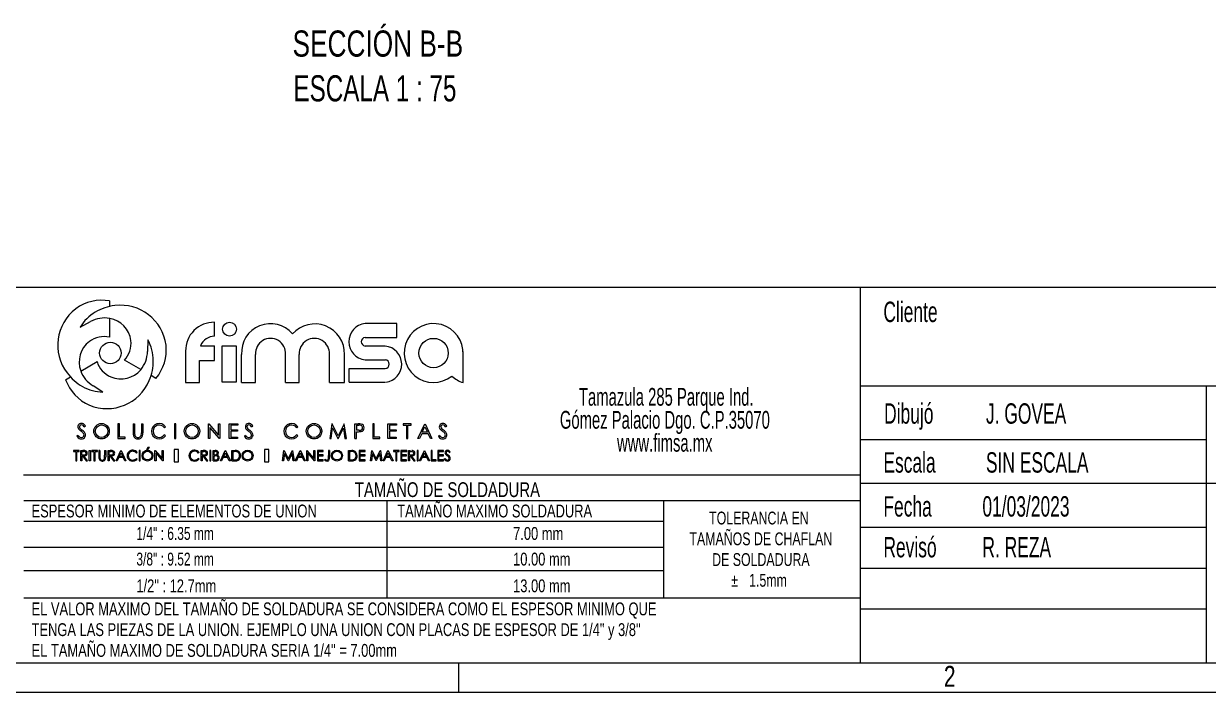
# Model space of a CAD drawing. Header units: millimetres. Extents: x 1293 to 41893, y 1011 to 26911.
# Drawn here: x 29393 to 35381, y 1011 to 4393 of the extents above; entities that cross this region are included whole.
import ezdxf

# ---------------------------------------------------------------- set-up
doc = ezdxf.new("R2010")
doc.units = ezdxf.units.MM
doc.header["$LTSCALE"] = 50
doc.layers.add('CAPA_1', color=7, linetype='Continuous')
doc.layers.add('SLD-0_0', color=7, linetype='Continuous')
doc.styles.add('SLDTEXTSTYLE0', font='TXT', dxfattribs={"width": 0.75})
doc.styles.add('SLDTEXTSTYLE18', font='TXT', dxfattribs={"width": 0.62234})
doc.styles.add('SLDTEXTSTYLE2', font='TXT', dxfattribs={"width": 0.638298})
doc.styles.add('SLDTEXTSTYLE20', font='TXT', dxfattribs={"width": 0.696429})
doc.styles.add('SLDTEXTSTYLE21', font='TXT', dxfattribs={"width": 0.718563})
doc.styles.add('SLDTEXTSTYLE27', font='TXT', dxfattribs={"width": 0.692308})

msp = doc.modelspace()

# ---------------------------------------------------------------- linework, layer by layer
at = {"color": 7, "linetype": 'Continuous', "lineweight": 18}
msp.add_line((32627.5766173, 1981.1135591), (32627.5766173, 1489.0221404), dxfattribs=at)
at = {"layer": 'CAPA_1'}
for p, q in [((9342.5259683, 3060.8173311), (41742.9505051, 3060.8173311)), ((33620.9488685, 3060.8173311), (33620.9488685, 1160.8173311)), ((33620.9488685, 2560.8173311), (41742.9505051, 2560.8173311)), ((35370.9488685, 2560.8173311), (35370.9488685, 1160.8173311)), ((29392.5259683, 2110.8173311), (33620.9488685, 2110.8173311)), ((1442.9505051, 1160.8173311), (41742.9505051, 1160.8173311)), ((31592.9505051, 1010.8173311), (31592.9505051, 1160.8173311)), ((1292.9505051, 1010.8173311), (41892.9505051, 1010.8173311))]:
    msp.add_line(p, q, dxfattribs=at)
at = {"layer": 'CAPA_1', "color": 164}
for p, q in [((29826.7913907, 2990.8523897), (29826.8513208, 2962.5235677)), ((29826.978085, 2902.6024582), (29827.1797035, 2807.2979223)), ((30357.153453, 2812.2988783), (30357.153453, 2882.9155121)), ((31278.7000081, 2876.1091145), (31118.6466617, 2876.1091145)), ((31278.7000081, 2806.0002562), (31278.7000081, 2876.1091145)), ((30287.2788467, 2764.3123625), (30357.1520794, 2764.3123625)), ((30357.1520794, 2689.2532719), (30357.1520794, 2764.3123625)), ((30396.6566026, 2763.2396263), (30466.8508939, 2763.2396263)), ((30396.6566026, 2579.4062601), (30396.6566026, 2763.2396263)), ((30466.8508939, 2763.2396263), (30466.8508939, 2579.4062601)), ((31220.8404609, 2762.5651184), (31118.6466617, 2762.5739086)), ((31118.8292404, 2806.0002562), (31278.7000081, 2806.0002562)), ((30211.2392798, 2737.0013389), (30211.2392798, 2578.3245672)), ((30494.46989, 2578.3245672), (30494.46989, 2720.0860409)), ((30565.0865239, 2578.3245672), (30565.0865239, 2720.0860409)), ((30716.9575869, 2578.3245672), (30716.9575869, 2720.0860409)), ((30785.874516, 2578.3245672), (30785.874516, 2720.0860409)), ((30938.1699884, 2578.3245672), (30938.1699884, 2720.0860409)), ((31014.74489, 2578.3245672), (31014.74489, 2720.0860409)), ((31613.7492207, 2577.9435633), (31613.7492207, 2735.3741175)), ((30281.4321932, 2688.930768), (30357.1520794, 2689.2532719)), ((30281.4321932, 2578.3245672), (30281.4321932, 2688.930768)), ((31038.3719569, 2578.914331), (31038.3719569, 2649.0231893)), ((31038.3719569, 2649.0231893), (31220.6695947, 2649.0231893)), ((31118.6466617, 2692.4583988), (31221.8477856, 2692.401829)), ((30211.2392798, 2578.3245672), (30281.4321932, 2578.3245672)), ((30466.8508939, 2579.4062601), (30396.6566026, 2579.4062601)), ((30494.46989, 2578.3245672), (30565.0865239, 2578.3245672)), ((30716.9575869, 2578.3245672), (30785.874516, 2578.3245672)), ((30938.1699884, 2578.3245672), (31014.74489, 2578.3245672)), ((31038.3719569, 2578.914331), (31220.8328821, 2578.914331)), ((29793.7443474, 2529.708911), (29743.6222213, 2561.2366587)), ((29698.6105375, 2354.0415017), (29704.7679616, 2358.5342179)), ((29876.7750081, 2368.9680712), (29869.2727443, 2368.9680712)), ((29869.2727443, 2368.9680712), (29869.2727443, 2294.4683664)), ((29876.7750081, 2301.6592129), (29876.7750081, 2368.9680712)), ((29946.1418388, 2368.9680712), (29946.1418388, 2323.9916552)), ((29946.1418388, 2368.9680712), (29953.5917404, 2368.9680712)), ((29953.5917404, 2368.9680712), (29953.5917404, 2323.9916783)), ((29988.0247128, 2368.9680712), (29988.0247128, 2323.9916552)), ((29988.0247128, 2368.9680712), (29995.4746144, 2368.9680712)), ((29995.4746144, 2368.9680712), (29995.4746144, 2323.9916552)), ((30110.4478295, 2354.030764), (30104.0017124, 2349.5636989)), ((30161.9333743, 2368.9680712), (30154.4834727, 2368.9680712)), ((30154.4834727, 2368.9680712), (30154.4834727, 2294.4683664)), ((30161.9333743, 2294.4683664), (30161.9333743, 2368.9680712)), ((30326.5959727, 2294.4683664), (30326.5959727, 2368.9680712)), ((30326.5959727, 2368.9680712), (30328.220579, 2368.9680712)), ((30328.220579, 2368.9680712), (30377.7435121, 2311.9435633)), ((30383.4130987, 2294.4683664), (30334.3049294, 2350.7839176)), ((30334.3049294, 2350.7839176), (30334.3049294, 2294.4683664)), ((30377.7435121, 2311.9435633), (30377.7435121, 2368.9680712)), ((30377.7435121, 2368.9680712), (30385.0893782, 2368.9680712)), ((30385.0893782, 2368.9680712), (30385.0893782, 2294.4683664)), ((30432.0203821, 2294.4683664), (30432.0203821, 2368.9680712)), ((30432.0203821, 2368.9680712), (30474.7155593, 2368.9680712)), ((30474.7155593, 2361.621516), (30439.4702837, 2361.621516)), ((30439.4702837, 2361.621516), (30439.4702837, 2338.3210239)), ((30439.4702837, 2338.3210239), (30474.4213664, 2338.3210239)), ((30474.4213664, 2338.3210239), (30474.4213664, 2331.026831)), ((30474.7155593, 2368.9680712), (30474.7155593, 2361.621516)), ((30544.8402619, 2354.0415017), (30550.997686, 2358.5342179)), ((30779.4321799, 2354.030764), (30772.9860628, 2349.5636989)), ((30950.5688073, 2368.9680712), (30939.990264, 2294.4683664)), ((30947.1811105, 2294.4683664), (30954.4236302, 2348.1389373)), ((30951.7958743, 2368.9680712), (30950.5688073, 2368.9680712)), ((30982.0805199, 2307.8296853), (30951.7958743, 2368.9680712)), ((30954.4236302, 2348.1389373), (30981.1125081, 2294.4683664)), ((31012.0530593, 2368.9680712), (30982.0805199, 2307.8296853)), ((30982.9796341, 2294.4683664), (31009.3219569, 2347.7413979)), ((31009.3219569, 2347.7413979), (31016.6168388, 2294.4683664)), ((31013.2629018, 2368.9680712), (31012.0530593, 2368.9680712)), ((31023.962705, 2294.4683664), (31013.2629018, 2368.9680712)), ((31067.3496144, 2294.4683664), (31067.3496144, 2368.9680712)), ((31067.3496144, 2368.9680712), (31083.4160262, 2368.9653873)), ((31074.799516, 2361.7255515), (31074.799516, 2336.247205)), ((31074.799516, 2361.7255515), (31087.4181184, 2361.7255515)), ((31087.4181184, 2336.247205), (31074.799516, 2336.247205)), ((31164.9961695, 2368.9680712), (31157.4939058, 2368.9680712)), ((31157.4939058, 2368.9680712), (31157.4939058, 2294.4683664)), ((31164.9961695, 2301.6592129), (31164.9961695, 2368.9680712)), ((31234.1556184, 2294.4683664), (31234.1556184, 2368.9680712)), ((31234.1556184, 2368.9680712), (31276.8507955, 2368.9680712)), ((31276.8507955, 2361.621516), (31241.6055199, 2361.621516)), ((31241.6055199, 2361.621516), (31241.6055199, 2338.3210239)), ((31241.6055199, 2338.3210239), (31276.5566026, 2338.3210239)), ((31276.5566026, 2338.3210239), (31276.5566026, 2331.026831)), ((31276.8507955, 2368.9680712), (31276.8507955, 2361.621516)), ((31351.9037483, 2368.9680712), (31311.0412483, 2368.9680712)), ((31311.0412483, 2368.9680712), (31311.0412483, 2361.7255515)), ((31311.0412483, 2361.7255515), (31327.704142, 2361.7255515)), ((31327.704142, 2361.7255515), (31327.704142, 2294.4683664)), ((31335.2925278, 2294.4683664), (31335.2925278, 2361.7255515)), ((31335.2925278, 2361.7255515), (31351.9037483, 2361.7255515)), ((31351.9037483, 2361.7255515), (31351.9037483, 2368.9680712)), ((31384.7293388, 2294.4683664), (31419.9229412, 2368.9680712)), ((31408.0132955, 2326.1695475), (31420.8213664, 2353.1691538)), ((31420.8213664, 2353.1691538), (31433.491642, 2326.1695475)), ((31421.737705, 2368.9680712), (31456.4814058, 2294.4683664)), ((31525.275695, 2354.0415017), (31531.4331191, 2358.5342179)), ((29662.3648703, 2308.3484846), (29668.6910514, 2312.1337208)), ((29869.2727443, 2294.4683664), (29905.3819963, 2294.4683664)), ((29905.3819963, 2301.6592129), (29876.7750081, 2301.6592129)), ((29905.3819963, 2294.4683664), (29905.3819963, 2301.6592129)), ((30110.0442138, 2308.8345917), (30103.6789029, 2313.4160668)), ((30154.4834727, 2294.4683664), (30161.9333743, 2294.4683664)), ((30334.3049294, 2294.4683664), (30326.5959727, 2294.4683664)), ((30385.0893782, 2294.4683664), (30383.4130987, 2294.4683664)), ((30474.4213664, 2294.4683664), (30432.0203821, 2294.4683664)), ((30474.4213664, 2331.026831), (30439.4702837, 2331.026831)), ((30439.4702837, 2331.026831), (30439.4702837, 2301.8149216)), ((30439.4702837, 2301.8149216), (30474.4213664, 2301.8149216)), ((30474.4213664, 2301.8149216), (30474.4213664, 2294.4683664)), ((30508.5945947, 2308.3484846), (30514.9207758, 2312.1337208)), ((30779.0285642, 2308.8345917), (30772.6632533, 2313.4160668)), ((30939.990264, 2294.4683664), (30947.1811105, 2294.4683664)), ((30981.1125081, 2294.4683664), (30982.9796341, 2294.4683664)), ((31016.6168388, 2294.4683664), (31023.962705, 2294.4683664)), ((31067.3496144, 2294.4683664), (31074.799516, 2294.4683664)), ((31074.799516, 2294.4683664), (31074.799516, 2329.1080318)), ((31074.799516, 2329.1080318), (31080.1232365, 2329.1080318)), ((31157.4939058, 2294.4683664), (31193.6031577, 2294.4683664)), ((31193.6031577, 2301.6592129), (31164.9961695, 2301.6592129)), ((31193.6031577, 2294.4683664), (31193.6031577, 2301.6592129)), ((31276.5566026, 2294.4683664), (31234.1556184, 2294.4683664)), ((31276.5566026, 2331.026831), (31241.6055199, 2331.026831)), ((31241.6055199, 2331.026831), (31241.6055199, 2301.8149216)), ((31241.6055199, 2301.8149216), (31276.5566026, 2301.8149216)), ((31276.5566026, 2301.8149216), (31276.5566026, 2294.4683664)), ((31327.704142, 2294.4683664), (31335.2925278, 2294.4683664)), ((31393.0266813, 2294.4683664), (31384.7293388, 2294.4683664)), ((31404.6772719, 2318.9787011), (31393.0266813, 2294.4683664)), ((31436.7759924, 2318.9787011), (31404.6772719, 2318.9787011)), ((31433.491642, 2326.1695475), (31408.0132955, 2326.1695475)), ((31448.4782561, 2294.4683664), (31436.7759924, 2318.9787011)), ((31456.4814058, 2294.4683664), (31448.4782561, 2294.4683664)), ((31489.0300278, 2308.3484846), (31495.3562089, 2312.1337208)), ((29673.8115239, 2234.1539964), (29645.2100475, 2234.1539964)), ((29645.2100475, 2234.1539964), (29645.2100475, 2229.0845082)), ((29645.2100475, 2229.0845082), (29656.8737286, 2229.0845082)), ((29656.8737286, 2229.0845082), (29656.8737286, 2182.0095082)), ((29662.1850475, 2182.0095082), (29662.1850475, 2229.0845082)), ((29662.1850475, 2229.0845082), (29673.8115239, 2229.0845082)), ((29673.8115239, 2229.0845082), (29673.8115239, 2234.1539964)), ((29681.5790436, 2182.0095082), (29681.5790436, 2234.1539964)), ((29681.5790436, 2234.1539964), (29691.9591617, 2234.1539964)), ((29686.7932168, 2211.3240751), (29686.7932168, 2229.0479924)), ((29686.7932168, 2229.0479924), (29695.9641813, 2229.0479924)), ((29724.6138861, 2182.0095082), (29724.6138861, 2234.1539964)), ((29724.6138861, 2234.1539964), (29729.8287483, 2234.1539964)), ((29729.8287483, 2234.1539964), (29729.8287483, 2182.0095082)), ((29765.1925278, 2234.1539964), (29736.5910514, 2234.1539964)), ((29736.5910514, 2234.1539964), (29736.5910514, 2229.0845082)), ((29736.5910514, 2229.0845082), (29748.2547325, 2229.0845082)), ((29748.2547325, 2229.0845082), (29748.2547325, 2182.0095082)), ((29753.5660514, 2182.0095082), (29753.5660514, 2229.0845082)), ((29753.5660514, 2229.0845082), (29765.1925278, 2229.0845082)), ((29765.1925278, 2229.0845082), (29765.1925278, 2234.1539964)), ((29772.8511892, 2234.1539964), (29772.8511892, 2202.6732877)), ((29778.0653624, 2234.1539964), (29772.8511892, 2234.1539964)), ((29778.0653624, 2234.1539964), (29778.0653624, 2202.673267)), ((29802.1657561, 2234.1539964), (29802.1657561, 2209.9363936)), ((29802.1657561, 2234.1539964), (29807.3799294, 2234.1539964)), ((29807.3799294, 2234.1539964), (29807.3799294, 2202.6732611)), ((29820.4952837, 2182.0095082), (29820.4952837, 2234.1539964)), ((29820.4952837, 2234.1539964), (29830.8754018, 2234.1539964)), ((29825.7094569, 2211.3240751), (29825.7094569, 2229.0479924)), ((29825.7094569, 2229.0479924), (29834.8804215, 2229.0479924)), ((29859.6711695, 2182.0095082), (29884.303453, 2234.1539964)), ((29875.9675278, 2204.1979924), (29884.9324884, 2223.0959255)), ((29884.303453, 2234.1539964), (29885.5739254, 2234.1539964)), ((29884.9324884, 2223.0959255), (29893.8003034, 2204.1979924)), ((29885.5739254, 2234.1539964), (29909.8913467, 2182.0095082)), ((29966.6094405, 2224.3699216), (29962.4955625, 2221.2116539)), ((29981.4546341, 2234.1539964), (29976.2397719, 2234.1539964)), ((29976.2397719, 2234.1539964), (29976.2397719, 2182.0095082)), ((29981.4546341, 2182.0095082), (29981.4546341, 2234.1539964)), ((30020.9922325, 2249.1798822), (30013.2736302, 2238.2547838)), ((30013.2736302, 2238.2547838), (30018.1612286, 2238.2547838)), ((30018.1612286, 2238.2547838), (30028.6143782, 2249.1798822)), ((30028.6143782, 2249.1798822), (30020.9922325, 2249.1798822)), ((30056.5130987, 2182.0095082), (30056.5130987, 2234.1539964)), ((30056.5130987, 2234.1539964), (30057.6505987, 2234.1539964)), ((30057.6505987, 2234.1539964), (30092.3123113, 2194.2409058)), ((30061.9091617, 2221.4258468), (30061.9091617, 2182.0095082)), ((30096.2815042, 2182.0095082), (30061.9091617, 2221.4258468)), ((30092.3123113, 2194.2409058), (30092.3123113, 2234.1539964)), ((30092.3123113, 2234.1539964), (30097.454831, 2234.1539964)), ((30097.454831, 2234.1539964), (30097.454831, 2182.0095082)), ((30279.308079, 2224.4752562), (30275.194201, 2221.3169885)), ((30290.0519766, 2182.0095082), (30290.0519766, 2234.1539964)), ((30290.0519766, 2234.1539964), (30300.4320947, 2234.1539964)), ((30295.2661499, 2211.3240751), (30295.2661499, 2229.0479924)), ((30295.2661499, 2229.0479924), (30304.4371144, 2229.0479924)), ((30338.3016813, 2234.1539964), (30333.0861302, 2234.1539964)), ((30333.0861302, 2234.1539964), (30333.0861302, 2182.0095082)), ((30338.3016813, 2182.0095082), (30338.3016813, 2234.1539964)), ((30350.3753034, 2182.0095082), (30350.3753034, 2234.1539964)), ((30350.3753034, 2234.1539964), (30360.6589648, 2234.1539964)), ((30355.4806184, 2212.3520279), (30355.4806184, 2229.0479924)), ((30355.4806184, 2229.0479924), (30361.5057168, 2229.0479924)), ((30387.312705, 2182.0095082), (30411.9449884, 2234.1539964)), ((30403.6090632, 2204.1979924), (30412.5740239, 2223.0959255)), ((30411.9449884, 2234.1539964), (30413.2154609, 2234.1539964)), ((30412.5740239, 2223.0959255), (30421.4418388, 2204.1979924)), ((30413.2154609, 2234.1539964), (30437.5328821, 2182.0095082)), ((30445.7081791, 2182.0095082), (30445.7081791, 2234.1539964)), ((30445.7081791, 2234.1539964), (30462.3083759, 2234.1539964)), ((30450.7177263, 2229.0845082), (30456.7428247, 2229.0845082)), ((30450.7177263, 2229.0845082), (30450.7177263, 2186.9336223)), ((30701.0146735, 2182.0095082), (30708.4184136, 2234.1539964)), ((30711.1171341, 2219.5752562), (30706.0476459, 2182.0095082)), ((30708.4184136, 2234.1539964), (30709.2775672, 2234.1539964)), ((30709.2775672, 2234.1539964), (30730.4746144, 2191.3616735)), ((30729.7973506, 2182.0095082), (30711.1171341, 2219.5752562)), ((30730.4746144, 2191.3616735), (30751.4532561, 2234.1539964)), ((30749.5420357, 2219.2969097), (30731.1036499, 2182.0095082)), ((30754.6473506, 2182.0095082), (30749.5420357, 2219.2969097)), ((30751.4532561, 2234.1539964), (30752.3006971, 2234.1539964)), ((30752.3006971, 2234.1539964), (30759.7891813, 2182.0095082)), ((30765.5007955, 2182.0095082), (30790.133079, 2234.1539964)), ((30781.7971538, 2204.1979924), (30790.7621144, 2223.0959255)), ((30790.133079, 2234.1539964), (30791.4035514, 2234.1539964)), ((30790.7621144, 2223.0959255), (30799.6299294, 2204.1979924)), ((30791.4035514, 2234.1539964), (30815.7209727, 2182.0095082)), ((30823.8267798, 2182.0095082), (30823.8267798, 2234.1539964)), ((30823.8267798, 2234.1539964), (30824.9642798, 2234.1539964)), ((30824.9642798, 2234.1539964), (30859.6259924, 2194.2409058)), ((30829.2228428, 2221.4258468), (30829.2228428, 2182.0095082)), ((30863.5951853, 2182.0095082), (30829.2228428, 2221.4258468)), ((30859.6259924, 2194.2409058), (30859.6259924, 2234.1539964)), ((30859.6259924, 2234.1539964), (30864.7685121, 2234.1539964)), ((30864.7685121, 2234.1539964), (30864.7685121, 2182.0095082)), ((30907.4030593, 2234.1539964), (30877.5193979, 2234.1539964)), ((30877.5193979, 2234.1539964), (30877.5193979, 2182.0095082)), ((30882.7335711, 2212.7034058), (30882.7335711, 2229.0121657)), ((30882.7335711, 2229.0121657), (30907.4030593, 2229.0121657)), ((30907.4030593, 2229.0121657), (30907.4030593, 2234.1539964)), ((30938.7032561, 2234.1539964), (30933.4642798, 2234.1539964)), ((30933.4642798, 2234.1539964), (30933.4642798, 2208.4857654)), ((30938.7032561, 2234.1539964), (30938.7032561, 2198.9472879)), ((31034.5832758, 2182.0095082), (31034.5832758, 2234.1539964)), ((31034.5832758, 2234.1539964), (31051.1834727, 2234.1539964)), ((31039.5928231, 2229.0845082), (31045.6179215, 2229.0845082)), ((31039.5928231, 2229.0845082), (31039.5928231, 2186.9336223)), ((31118.5233349, 2234.1539964), (31088.6396735, 2234.1539964)), ((31088.6396735, 2234.1539964), (31088.6396735, 2182.0095082)), ((31093.8538467, 2212.7034058), (31093.8538467, 2229.0121657)), ((31093.8538467, 2229.0121657), (31118.5233349, 2229.0121657)), ((31118.5233349, 2229.0121657), (31118.5233349, 2234.1539964)), ((31145.2494176, 2182.0095082), (31152.6531577, 2234.1539964)), ((31155.3518782, 2219.5752562), (31150.28239, 2182.0095082)), ((31152.6531577, 2234.1539964), (31153.5123113, 2234.1539964)), ((31153.5123113, 2234.1539964), (31174.7093585, 2191.3616735)), ((31174.0320947, 2182.0095082), (31155.3518782, 2219.5752562)), ((31174.7093585, 2191.3616735), (31195.6880002, 2234.1539964)), ((31193.7767798, 2219.2969097), (31175.3383939, 2182.0095082)), ((31198.8820947, 2182.0095082), (31193.7767798, 2219.2969097)), ((31195.6880002, 2234.1539964), (31196.5354412, 2234.1539964)), ((31196.5354412, 2234.1539964), (31204.0239254, 2182.0095082)), ((31209.7355396, 2182.0095082), (31234.3678231, 2234.1539964)), ((31226.0318979, 2204.1979924), (31234.9968585, 2223.0959255)), ((31234.3678231, 2234.1539964), (31235.6382955, 2234.1539964)), ((31234.9968585, 2223.0959255), (31243.8646735, 2204.1979924)), ((31235.6382955, 2234.1539964), (31259.9557168, 2182.0095082)), ((31291.4605396, 2234.1539964), (31262.8590632, 2234.1539964)), ((31262.8590632, 2234.1539964), (31262.8590632, 2229.0845082)), ((31262.8590632, 2229.0845082), (31274.5227443, 2229.0845082)), ((31274.5227443, 2229.0845082), (31274.5227443, 2182.0095082)), ((31279.8340632, 2182.0095082), (31279.8340632, 2229.0845082)), ((31279.8340632, 2229.0845082), (31291.4605396, 2229.0845082)), ((31291.4605396, 2229.0845082), (31291.4605396, 2234.1539964)), ((31328.8567995, 2234.1539964), (31298.973138, 2234.1539964)), ((31298.973138, 2234.1539964), (31298.973138, 2182.0095082)), ((31304.1873113, 2212.7034058), (31304.1873113, 2229.0121657)), ((31304.1873113, 2229.0121657), (31328.8567995, 2229.0121657)), ((31328.8567995, 2229.0121657), (31328.8567995, 2234.1539964)), ((31338.1497128, 2182.0095082), (31338.1497128, 2234.1539964)), ((31338.1497128, 2234.1539964), (31348.5298309, 2234.1539964)), ((31343.3638861, 2211.3240751), (31343.3638861, 2229.0479924)), ((31343.3638861, 2229.0479924), (31352.5348506, 2229.0479924)), ((31386.3987286, 2234.1539964), (31381.1838664, 2234.1539964)), ((31381.1838664, 2234.1539964), (31381.1838664, 2182.0095082)), ((31386.3987286, 2182.0095082), (31386.3987286, 2234.1539964)), ((31393.7308152, 2182.0095082), (31418.3630987, 2234.1539964)), ((31410.0271735, 2204.1979924), (31418.9921341, 2223.0959255)), ((31418.3630987, 2234.1539964), (31419.6335711, 2234.1539964)), ((31418.9921341, 2223.0959255), (31427.8599491, 2204.1979924)), ((31419.6335711, 2234.1539964), (31443.9509924, 2182.0095082)), ((31457.2716617, 2234.1539964), (31452.0209727, 2234.1539964)), ((31452.0209727, 2234.1539964), (31452.0209727, 2182.0095082)), ((31457.2716617, 2187.0424806), (31457.2716617, 2234.1539964)), ((31515.4660514, 2234.1539964), (31485.58239, 2234.1539964)), ((31485.58239, 2234.1539964), (31485.58239, 2182.0095082)), ((31490.7965632, 2212.7034058), (31490.7965632, 2229.0121657)), ((31490.7965632, 2229.0121657), (31515.4660514, 2229.0121657)), ((31515.4660514, 2229.0121657), (31515.4660514, 2234.1539964)), ((31544.4664451, 2223.6884452), (31548.7116509, 2226.9178043)), ((29656.8737286, 2182.0095082), (29662.1850475, 2182.0095082)), ((29686.7932168, 2182.0095082), (29681.5790436, 2182.0095082)), ((29686.7932168, 2211.3240751), (29698.3842259, 2211.3240751)), ((29686.7932168, 2206.2545869), (29686.7932168, 2182.0095082)), ((29686.7932168, 2206.2545869), (29689.7695947, 2206.2545869)), ((29689.7695947, 2206.2545869), (29708.4739254, 2182.0095082)), ((29714.9344569, 2182.0095082), (29696.1818979, 2206.2545869)), ((29708.4739254, 2182.0095082), (29714.9344569, 2182.0095082)), ((29729.8287483, 2182.0095082), (29724.6138861, 2182.0095082)), ((29748.2547325, 2182.0095082), (29753.5660514, 2182.0095082)), ((29825.7094569, 2182.0095082), (29820.4952837, 2182.0095082)), ((29825.7094569, 2211.3240751), (29837.300466, 2211.3240751)), ((29825.7094569, 2206.2545869), (29825.7094569, 2182.0095082)), ((29825.7094569, 2206.2545869), (29828.6858349, 2206.2545869)), ((29828.6858349, 2206.2545869), (29847.3901656, 2182.0095082)), ((29853.8506971, 2182.0095082), (29835.098138, 2206.2545869)), ((29847.3901656, 2182.0095082), (29853.8506971, 2182.0095082)), ((29865.4778624, 2182.0095082), (29859.6711695, 2182.0095082)), ((29873.6325869, 2199.16502), (29865.4778624, 2182.0095082)), ((29896.0994176, 2199.16502), (29873.6325869, 2199.16502)), ((29893.8003034, 2204.1979924), (29875.9675278, 2204.1979924)), ((29904.2899687, 2182.0095082), (29896.0994176, 2199.16502)), ((29909.8913467, 2182.0095082), (29904.2899687, 2182.0095082)), ((29966.6094405, 2190.9779925), (29962.6684884, 2194.3022783)), ((29976.2397719, 2182.0095082), (29981.4546341, 2182.0095082)), ((30061.9091617, 2182.0095082), (30056.5130987, 2182.0095082)), ((30097.454831, 2182.0095082), (30096.2815042, 2182.0095082)), ((30279.308079, 2191.0833271), (30275.3671269, 2194.4076128)), ((30295.2661499, 2182.0095082), (30290.0519766, 2182.0095082)), ((30295.2661499, 2211.3240751), (30306.8571589, 2211.3240751)), ((30295.2661499, 2206.2545869), (30295.2661499, 2182.0095082)), ((30295.2661499, 2206.2545869), (30298.2425278, 2206.2545869)), ((30298.2425278, 2206.2545869), (30316.9468585, 2182.0095082)), ((30323.40739, 2182.0095082), (30304.654831, 2206.2545869)), ((30316.9468585, 2182.0095082), (30323.40739, 2182.0095082)), ((30333.0861302, 2182.0095082), (30338.3016813, 2182.0095082)), ((30350.3753034, 2182.0095082), (30362.8342655, 2182.0095082)), ((30355.4806184, 2212.3520279), (30358.4570169, 2212.3520279)), ((30355.4806184, 2187.1148231), (30355.4806184, 2207.1013389)), ((30355.4806184, 2207.1013389), (30358.4211949, 2207.1013389)), ((30355.4806184, 2187.1148231), (30361.9294372, 2187.1148231)), ((30393.1193979, 2182.0095082), (30387.312705, 2182.0095082)), ((30401.2741223, 2199.16502), (30393.1193979, 2182.0095082)), ((30423.740953, 2199.16502), (30401.2741223, 2199.16502)), ((30421.4418388, 2204.1979924), (30403.6090632, 2204.1979924)), ((30431.9315042, 2182.0095082), (30423.740953, 2199.16502)), ((30437.5328821, 2182.0095082), (30431.9315042, 2182.0095082)), ((30445.7081791, 2182.0095082), (30462.3083759, 2182.0095082)), ((30450.7177263, 2186.9336223), (30456.7428247, 2186.9336223)), ((30706.0476459, 2182.0095082), (30701.0146735, 2182.0095082)), ((30731.1036499, 2182.0095082), (30729.7973506, 2182.0095082)), ((30759.7891813, 2182.0095082), (30754.6473506, 2182.0095082)), ((30771.3074884, 2182.0095082), (30765.5007955, 2182.0095082)), ((30779.4622128, 2199.16502), (30771.3074884, 2182.0095082)), ((30801.9290436, 2199.16502), (30779.4622128, 2199.16502)), ((30799.6299294, 2204.1979924), (30781.7971538, 2204.1979924)), ((30810.1195947, 2182.0095082), (30801.9290436, 2199.16502)), ((30815.7209727, 2182.0095082), (30810.1195947, 2182.0095082)), ((30829.2228428, 2182.0095082), (30823.8267798, 2182.0095082)), ((30864.7685121, 2182.0095082), (30863.5951853, 2182.0095082)), ((30877.5193979, 2182.0095082), (30907.1977443, 2182.0095082)), ((30907.1977443, 2212.7034058), (30882.7335711, 2212.7034058)), ((30882.7335711, 2187.1513389), (30882.7335711, 2207.5974019)), ((30882.7335711, 2207.5974019), (30907.1977443, 2207.5974019)), ((30907.1977443, 2187.1513389), (30882.7335711, 2187.1513389)), ((30907.1977443, 2207.5974019), (30907.1977443, 2212.7034058)), ((30907.1977443, 2182.0095082), (30907.1977443, 2187.1513389)), ((30913.1139845, 2186.2315554), (30915.8726459, 2190.3695475)), ((31034.5832758, 2182.0095082), (31051.1834727, 2182.0095082)), ((31039.5928231, 2186.9336223), (31045.6179215, 2186.9336223)), ((31088.6396735, 2182.0095082), (31118.3180199, 2182.0095082)), ((31118.3180199, 2212.7034058), (31093.8538467, 2212.7034058)), ((31093.8538467, 2187.1513389), (31093.8538467, 2207.5974019)), ((31093.8538467, 2207.5974019), (31118.3180199, 2207.5974019)), ((31118.3180199, 2187.1513389), (31093.8538467, 2187.1513389)), ((31118.3180199, 2207.5974019), (31118.3180199, 2212.7034058)), ((31118.3180199, 2182.0095082), (31118.3180199, 2187.1513389)), ((31150.28239, 2182.0095082), (31145.2494176, 2182.0095082)), ((31175.3383939, 2182.0095082), (31174.0320947, 2182.0095082)), ((31204.0239254, 2182.0095082), (31198.8820947, 2182.0095082)), ((31215.5422325, 2182.0095082), (31209.7355396, 2182.0095082)), ((31223.6969569, 2199.16502), (31215.5422325, 2182.0095082)), ((31246.1637876, 2199.16502), (31223.6969569, 2199.16502)), ((31243.8646735, 2204.1979924), (31226.0318979, 2204.1979924)), ((31254.3543388, 2182.0095082), (31246.1637876, 2199.16502)), ((31259.9557168, 2182.0095082), (31254.3543388, 2182.0095082)), ((31274.5227443, 2182.0095082), (31279.8340632, 2182.0095082)), ((31298.973138, 2182.0095082), (31328.6514845, 2182.0095082)), ((31328.6514845, 2212.7034058), (31304.1873113, 2212.7034058)), ((31304.1873113, 2187.1513389), (31304.1873113, 2207.5974019)), ((31304.1873113, 2207.5974019), (31328.6514845, 2207.5974019)), ((31328.6514845, 2187.1513389), (31304.1873113, 2187.1513389)), ((31328.6514845, 2207.5974019), (31328.6514845, 2212.7034058)), ((31328.6514845, 2182.0095082), (31328.6514845, 2187.1513389)), ((31343.3638861, 2182.0095082), (31338.1497128, 2182.0095082)), ((31343.3638861, 2211.3240751), (31354.9548952, 2211.3240751)), ((31343.3638861, 2206.2545869), (31343.3638861, 2182.0095082)), ((31343.3638861, 2206.2545869), (31346.340264, 2206.2545869)), ((31346.340264, 2206.2545869), (31365.0445947, 2182.0095082)), ((31371.5051262, 2182.0095082), (31352.7525672, 2206.2545869)), ((31365.0445947, 2182.0095082), (31371.5051262, 2182.0095082)), ((31381.1838664, 2182.0095082), (31386.3987286, 2182.0095082)), ((31399.5375081, 2182.0095082), (31393.7308152, 2182.0095082)), ((31407.6922325, 2199.16502), (31399.5375081, 2182.0095082)), ((31430.1590632, 2199.16502), (31407.6922325, 2199.16502)), ((31427.8599491, 2204.1979924), (31410.0271735, 2204.1979924)), ((31438.3496144, 2182.0095082), (31430.1590632, 2199.16502)), ((31443.9509924, 2182.0095082), (31438.3496144, 2182.0095082)), ((31452.0209727, 2182.0095082), (31477.2946932, 2182.0095082)), ((31477.2946932, 2187.0424806), (31457.2716617, 2187.0424806)), ((31477.2946932, 2182.0095082), (31477.2946932, 2187.0424806)), ((31485.58239, 2182.0095082), (31515.2607365, 2182.0095082)), ((31515.2607365, 2212.7034058), (31490.7965632, 2212.7034058)), ((31490.7965632, 2187.1513389), (31490.7965632, 2207.5974019)), ((31490.7965632, 2207.5974019), (31515.2607365, 2207.5974019)), ((31515.2607365, 2187.1513389), (31490.7965632, 2187.1513389)), ((31515.2607365, 2207.5974019), (31515.2607365, 2212.7034058)), ((31515.2607365, 2182.0095082), (31515.2607365, 2187.1513389)), ((31519.0838664, 2191.7247641), (31523.5059556, 2194.3703115))]:
    msp.add_line(p, q, dxfattribs=at)
at = {"layer": 'CAPA_1', "color": 40}
for p, q in [((29678.6683538, 2858.3050588), (29731.0332473, 2885.9482194)), ((29984.9867697, 2643.0770241), (29902.3498113, 2690.5546853)), ((30061.5067995, 2599.1137405), (30036.9433549, 2613.2262504)), ((30174.8110317, 2238.9892326), (30153.1310121, 2238.9892326)), ((30153.1310121, 2238.9892326), (30153.1310121, 2177.1480909)), ((30174.8110317, 2177.1480909), (30174.8110317, 2238.9892326)), ((30631.4177247, 2238.9892326), (30609.737705, 2238.9892326)), ((30609.737705, 2238.9892326), (30609.737705, 2177.1480909)), ((30631.4177247, 2177.1480909), (30631.4177247, 2238.9892326)), ((30153.1310121, 2177.1480909), (30174.8110317, 2177.1480909)), ((30609.737705, 2177.1480909), (30631.4177247, 2177.1480909))]:
    msp.add_line(p, q, dxfattribs=at)
at = {"layer": 'CAPA_1', "color": 152}
for p, q in [((30020.7789621, 2793.6657187), (30018.5361948, 2734.4948103)), ((29681.2268086, 2636.0002062), (29763.6621485, 2683.8270809)), ((29604.8934732, 2591.7135584), (29629.3969876, 2605.9298704))]:
    msp.add_line(p, q, dxfattribs=at)
msp.add_circle((30433.6801262, 2847.5689102), 35.0685307, dxfattribs=at)
at = {"layer": 'CAPA_1', "color": 164}
for centre, radius in [((29831.0638878, 2727.2265628), 54.5683116), ((31464.8958743, 2727.0270279), 74.2785396), ((29786.4354712, 2331.6617209), 39.1761107), ((29786.4354712, 2331.6617209), 31.8789341), ((30243.706461, 2331.6617209), 39.1761107), ((30243.706461, 2331.6617209), 31.8789341), ((30860.5372639, 2331.6617209), 39.1761107), ((30860.5372639, 2331.6617209), 31.8789341), ((30018.5936095, 2208.0808636), 27.4308531), ((30018.5936095, 2208.0808636), 22.0471888), ((30524.8324688, 2208.0808636), 27.4308531), ((30524.8324688, 2208.0808636), 22.0471888), ((30976.6045737, 2208.0808636), 27.4308531), ((30976.6045737, 2208.0808636), 22.0471888)]:
    msp.add_circle(centre, radius, dxfattribs=at)
for centre, radius, start, end in [((29788.0872754, 2771.0121802), 223.2212495, 80.0150769383, 126.3302410074), ((29796.388064, 2766.9531179), 231.4486233, 127.3904470793, 217.3258971524), ((30355.4175582, 2738.7372336), 144.1887281, 89.3101968005, 180.6898031995), ((30640.0013908, 2729.6679588), 145.8466005, 40.1888635082, 183.7669658953), ((30864.0785164, 2723.6811419), 150.7092594, 358.6331054938, 138.3780618731), ((31128.793741, 2784.3032882), 92.3895025, 96.4437879515, 263.776204825), ((31464.8958743, 2727.0270279), 149.0834639, 356.8161431341, 308.2960157062), ((29803.8452613, 2681.359685), 130.7394898, 127.2066716833, 200.0433366201), ((29800.1689287, 2682.8492264), 127.3462204, 77.7542585725, 126.2944912122), ((30358.9025673, 2734.8854264), 77.4332095, 91.2943463803, 157.66446426), ((30641.0220554, 2725.1346231), 76.1031742, 356.1962816221, 183.8037183779), ((30862.0222522, 2724.9351934), 76.3019791, 356.3562761464, 183.6437238536), ((31121.3170166, 2784.2826147), 21.8723276, 97.0126388257, 262.9873611745), ((31211.2147025, 2670.6310464), 92.4366205, 277.2778095139, 84.0227479762), ((29817.8378689, 2686.5476169), 145.6627012, 200.0740255429, 239.5090989442), ((31218.8142866, 2670.7405524), 21.7964683, 274.8829061722, 85.1298175388), ((29805.7889598, 2768.7577451), 240.0563363, 216.3078470947, 241.27770304), ((31657.3247346, 2720.3683091), 148.9417122, 227.8046853727, 252.9882649813), ((29797.3526113, 2744.118971), 214.4409396, 240.0907226687, 269.0357849535), ((29683.9777414, 2353.6250794), 16.9261238, 118.2432915953, 185.9762066265), ((29688.7302502, 2354.621737), 21.7622341, 187.2833282683, 235.9841425041), ((29687.4926579, 2353.826865), 12.6882625, 174.7081767071, 230.8254805234), ((29684.865732, 2353.2716612), 10.1549145, 63.3536507161, 170.2174050962), ((29685.2019177, 2351.1310244), 19.7028153, 60.1778817804, 117.9472716023), ((29343.0218306, 1908.3288542), 542.8139414, 50.3460845791, 52.0877500522), ((29802.480152, 2493.3778126), 193.5100716, 230.5326297521, 234.1346858663), ((29656.9104626, 2289.6774076), 56.8712884, 36.9149977271, 55.5202959624), ((29679.2635076, 2341.8656538), 22.8622638, 32.1037796422, 63.6247403077), ((29675.9106834, 2339.2321874), 34.7127842, 33.9761688875, 56.6377524426), ((30078.2503906, 2331.7184087), 39.1729023, 34.7213944243, 324.2552948896), ((30078.2503906, 2331.7184087), 31.3302562, 34.7213944243, 324.2552948896), ((30530.2074658, 2353.6250794), 16.9261238, 118.2432915954, 185.9762066265), ((30534.9599746, 2354.621737), 21.7622341, 187.2833282683, 235.9841425041), ((30533.7223823, 2353.826865), 12.6882625, 174.7081767071, 230.8254805234), ((30531.0954564, 2353.2716612), 10.1549145, 63.3536507161, 170.2174050962), ((30531.4316421, 2351.1310244), 19.7028153, 60.1778817804, 117.9472716023), ((30189.251555, 1908.3288542), 542.8139414, 50.3460845791, 52.0877500522), ((30648.7098764, 2493.3778126), 193.5100716, 230.5326297521, 234.1346858663), ((30503.140187, 2289.6774076), 56.8712884, 36.9149977271, 55.5202959624), ((30525.493232, 2341.8656538), 22.8622638, 32.1037796423, 63.6247403077), ((30522.1404078, 2339.2321874), 34.7127842, 33.9761688875, 56.6377524426), ((30747.234741, 2331.7184087), 39.1729023, 34.7213944243, 324.2552948896), ((30747.234741, 2331.7184087), 31.3302562, 34.7213944243, 324.2552948896), ((31085.2012172, 2279.7223817), 89.260859, 80.8375661274, 91.1459751799), ((31088.7102418, 2323.2429424), 38.5042956, 74.7672661564, 91.923087237), ((31088.7643743, 2370.865714), 34.6446759, 267.7729851709, 286.4970299816), ((31094.4512765, 2348.5663518), 11.6815465, 290.8146753808, 308.6597178556), ((31094.0856357, 2349.2365089), 12.12349, 359.1514614979, 66.9783446905), ((31095.0450008, 2349.3697954), 19.4686314, 281.8758511359, 319.9204343966), ((31095.100648, 2349.182712), 19.1537653, 39.6199019067, 76.9838284673), ((31093.8829484, 2348.9339208), 12.325462, 309.6553621408, 0.5720083232), ((31093.0533207, 2349.0563705), 20.8464155, 324.1077804212, 36.2972259274), ((31510.6428989, 2353.6250794), 16.9261238, 118.2432915953, 185.9762066265), ((31515.3954077, 2354.621737), 21.7622341, 187.2833282683, 235.9841425041), ((31514.1578154, 2353.826865), 12.6882625, 174.7081767071, 230.8254805234), ((31511.5308895, 2353.2716612), 10.1549145, 63.3536507161, 170.2174050962), ((31511.8670752, 2351.1310244), 19.7028153, 60.1778817803, 117.9472716023), ((31169.6869881, 1908.3288542), 542.8139414, 50.3460845791, 52.0877500522), ((31629.1453095, 2493.3778126), 193.5100716, 230.5326297521, 234.1346858663), ((31483.5756201, 2289.6774076), 56.8712884, 36.9149977271, 55.5202959624), ((31505.9286651, 2341.8656538), 22.8622638, 32.1037796423, 63.6247403077), ((31502.5758409, 2339.2321874), 34.7127842, 33.9761688875, 56.6377524426), ((29684.3736379, 2316.0146802), 23.3057162, 199.2044852697, 311.5196202727), ((29684.4688769, 2316.5929323), 16.3958636, 195.7816305078, 294.1617333085), ((29678.1225816, 2309.755099), 19.9903219, 8.0335325213, 55.5950785848), ((29685.6343409, 2312.5487991), 12.2823866, 296.8404384617, 2.9346837005), ((29686.807971, 2312.6474338), 19.1752709, 312.7430314169, 35.6962837758), ((30027.9074983, 2323.1989596), 81.7695019, 179.4445505205, 190.5005986795), ((29969.7376978, 2316.1471212), 23.5757068, 199.4499325845, 273.080540414), ((30087.6810879, 2322.9465434), 134.0934203, 179.5534374378, 183.8178050017), ((29968.1888864, 2314.9157654), 14.3317839, 183.5911638283, 247.4841917557), ((29970.9032891, 2317.6794653), 17.9827534, 242.8619109858, 294.0803304358), ((29972.069885, 2315.2764812), 22.6960116, 267.3098365569, 340.937916188), ((29971.47277, 2315.9878989), 16.2069333, 294.6822784368, 346.9962645184), ((29923.0941091, 2322.3806753), 64.9505855, 351.1079980614, 1.4212622898), ((29938.6261023, 2322.6946913), 56.8633049, 344.8818295814, 1.306941304), ((30530.6033623, 2316.0146802), 23.3057162, 199.2044852697, 311.5196202727), ((30530.6986013, 2316.5929323), 16.3958636, 195.7816305078, 294.1617333085), ((30524.3523061, 2309.755099), 19.9903219, 8.0335325213, 55.5950785848), ((30531.8640653, 2312.5487991), 12.2823866, 296.8404384617, 2.9346837005), ((30533.0376954, 2312.6474338), 19.1752709, 312.7430314169, 35.6962837758), ((31082.0307829, 2447.9372444), 118.8445223, 269.0803189577, 278.2341141506), ((31511.0387954, 2316.0146802), 23.3057162, 199.2044852697, 311.5196202727), ((31511.1340343, 2316.5929323), 16.3958636, 195.7816305078, 294.1617333085), ((31504.7877391, 2309.755099), 19.9903219, 8.0335325213, 55.5950785848), ((31512.2994984, 2312.5487991), 12.2823866, 296.8404384617, 2.9346837005), ((31513.4731285, 2312.6474338), 19.1752709, 312.7430314169, 35.6962837758), ((29692.2645243, 2090.6297635), 143.5245577, 87.7643517869, 90.1219025059), ((29697.0390017, 2205.6405086), 23.4321475, 73.6833632718, 92.6290499516), ((29699.0921692, 2217.2025428), 16.8873006, 43.7996859818, 94.172870082), ((29699.254476, 2221.0164829), 9.7313979, 264.8693536707, 340.1904523084), ((29701.4368012, 2222.0472513), 6.4623673, 48.4360388448, 70.2348095543), ((29700.1211061, 2220.2648189), 8.6711804, 342.9236525282, 49.7453948703), ((29699.6862154, 2220.1716518), 14.5072442, 329.5164779719, 36.9435286853), ((29831.1807644, 2090.6297635), 143.5245577, 87.7643517869, 90.1219025059), ((29835.9552419, 2205.6405086), 23.4321475, 73.6833632718, 92.6290499516), ((29838.0084093, 2217.2025428), 16.8873006, 43.7996859818, 94.172870082), ((29838.1707162, 2221.0164829), 9.7313979, 264.8693536707, 340.1904523084), ((29836.6563083, 2215.8124656), 13.6489355, 54.1990789578, 64.4717694415), ((29839.0373463, 2220.2648189), 8.6711804, 342.9236525282, 49.7453948703), ((29838.6024556, 2220.1716518), 14.5072442, 329.516477972, 36.9435286853), ((29943.1980153, 2208.080889), 27.5663138, 135.099862847, 255.8007702684), ((29943.4034204, 2207.8634874), 22.4110097, 149.6741972151, 275.5038911982), ((29943.6646087, 2205.9578804), 29.4188472, 38.7452410346, 132.8119063943), ((29943.5617341, 2207.4498675), 22.7581913, 90.8483329174, 148.976585341), ((29944.3416102, 2207.4563324), 22.7766296, 37.151353396, 92.8105605991), ((30255.8966538, 2208.1862236), 27.5663138, 135.099862847, 255.8007702684), ((30256.1020589, 2207.9688219), 22.4110097, 149.6741972151, 275.5038911982), ((30256.3632472, 2206.063215), 29.4188472, 38.7452410346, 132.8119063943), ((30256.2603726, 2207.5552021), 22.7581913, 90.8483329174, 148.976585341), ((30257.0402487, 2207.5616669), 22.7766296, 37.1513533959, 92.8105605991), ((30300.7374574, 2090.6297635), 143.5245577, 87.7643517869, 90.1219025059), ((30305.5119348, 2205.6405086), 23.4321475, 73.6833632718, 92.6290499516), ((30307.5651023, 2217.2025428), 16.8873006, 43.7996859818, 94.172870082), ((30307.7274091, 2221.0164829), 9.7313979, 264.8693536707, 340.1904523084), ((30304.5358461, 2212.9838321), 16.9267583, 55.1956631194, 63.4751852799), ((30308.5940392, 2220.2648189), 8.6711804, 342.9236525282, 49.7453948704), ((30308.1591485, 2220.1716518), 14.5072442, 329.5164779719, 36.9435286853), ((30361.6332206, 2208.9286762), 25.244127, 70.1807795222, 92.2117861326), ((30362.4354229, 2216.1443225), 12.9371191, 57.077297893, 94.1210250691), ((30363.3387611, 2221.4214971), 8.6370132, 290.9704511659, 346.4795161767), ((30364.6867385, 2221.4370271), 7.3374596, 343.8998532829, 49.3478297031), ((30365.5068057, 2221.9037533), 11.7485399, 32.1351319083, 66.4957265622), ((30364.7023171, 2221.4166857), 12.6888671, 329.9489358315, 32.0652555281), ((30456.8660741, 2165.6811968), 63.4034311, 77.5611209785, 90.1113768292), ((30457.732554, 2172.9133344), 61.4113737, 75.1231817958, 85.7268748081), ((30465.3587619, 2209.6337586), 18.6901944, 13.7417191334, 73.9599295993), ((30466.3171043, 2210.7788329), 22.6559625, 32.8230367567, 71.5174063752), ((30459.2951367, 2207.5413849), 30.3311458, 332.7126819055, 30.7718063027), ((31045.7411709, 2165.6811968), 63.4034311, 77.5611209785, 90.1113768292), ((31046.6076507, 2172.9133344), 61.4113737, 75.1231817958, 85.7268748081), ((31054.2338587, 2209.6337586), 18.6901944, 13.7417191334, 73.9599295993), ((31055.1922011, 2210.7788329), 22.6559625, 32.8230367567, 71.5174063752), ((31048.1702335, 2207.5413849), 30.3311458, 332.7126819055, 30.7718063027), ((31353.609671, 2205.6405086), 23.4321475, 73.6833632718, 92.6290499516), ((31355.6628385, 2217.2025428), 16.8873006, 43.7996859818, 94.172870082), ((31355.8251453, 2221.0164829), 9.7313979, 264.8693536707, 340.1904523084), ((31356.6917754, 2220.2648189), 8.6711804, 342.9236525282, 49.7453948703), ((31356.2568847, 2220.1716518), 14.5072442, 329.5164779719, 36.9435286853), ((31535.2065997, 2223.1983957), 12.8182199, 150.8854319599, 218.2878604986), ((31534.1190054, 2223.5105773), 11.7189566, 118.0651860344, 149.631556196), ((31534.6692947, 2223.2513542), 6.9323466, 135.0029379738, 206.6339403913), ((31538.3060459, 2224.976128), 10.9567523, 206.17084035, 227.0366585528), ((31535.0685287, 2221.6696017), 13.7902139, 60.1794710545, 117.9477592111), ((31535.021269, 2222.0294094), 8.0687325, 68.1796807257, 130.6300449362), ((31591.4268549, 2286.518633), 92.2474691, 228.9436985897, 234.6843352831), ((31529.5668406, 2213.6973665), 17.9393386, 33.8442238989, 61.8858379513), ((31528.5538304, 2213.3298953), 24.311917, 33.9832545476, 56.6307169053), ((29697.0297095, 2233.2826169), 27.0413238, 268.203342742, 290.3945715203), ((29701.5969517, 2219.4590029), 12.5041439, 292.8529728851, 327.8888864207), ((29825.9164621, 2201.7554555), 53.0732099, 179.009094579, 190.9344186596), ((29790.2719831, 2198.3804239), 17.7732238, 202.1189899902, 305.3550471502), ((29814.2507727, 2200.8353903), 36.232053, 177.0924286778, 192.4787614084), ((29789.6071395, 2197.1890258), 11.5186828, 201.291450323, 271.2311709004), ((29790.3919735, 2197.2058731), 11.5453821, 267.3324031754, 333.4207186685), ((29791.4512518, 2196.2382983), 15.3462842, 306.3920252324, 347.2703170182), ((29784.3333584, 2199.0808452), 17.8326325, 336.7448631514, 3.2278766488), ((28847.3803674, 2207.7298681), 954.7879384, 359.5412320553, 0.1324112955), ((29764.2622771, 2201.9329725), 43.1240068, 347.8501816323, 0.9836168141), ((29835.9459497, 2233.2826169), 27.0413238, 268.203342742, 290.3945715202), ((29840.5131919, 2219.4590029), 12.5041439, 292.8529728851, 327.8888864207), ((29944.0598227, 2209.5721287), 29.2271648, 254.8799780324, 320.4914295706), ((29944.4645365, 2208.7858484), 23.2555323, 272.6825210878, 320.8361866055), ((30256.7584612, 2209.6774633), 29.2271648, 254.8799780324, 320.4914295706), ((30257.163175, 2208.8911829), 23.2555323, 272.6825210878, 320.8361866055), ((30305.5026426, 2233.2826169), 27.0413238, 268.203342742, 290.3945715202), ((30310.0698848, 2219.4590029), 12.5041439, 292.8529728851, 327.8888864207), ((30358.7569326, 2114.9996791), 92.1022717, 87.3179211845, 90.2088590634), ((30359.3961681, 2237.0399741), 24.7058037, 267.8214208237, 286.5407247276), ((30362.9189054, 2211.7058923), 24.6109677, 267.6958390467, 287.4551469253), ((30363.642724, 2217.8234668), 35.8230825, 268.7068338851, 279.0849401447), ((30363.2166234, 2189.118462), 17.8832242, 63.9390286116, 90.4801269198), ((30366.4408788, 2197.6810054), 15.4970993, 280.6283803986, 313.0307333314), ((30366.6834232, 2197.0039518), 9.4922017, 292.4037158591, 2.6433704785), ((30364.936004, 2221.6729569), 12.6194759, 297.1186274534, 328.4102960077), ((30367.3876128, 2196.3832033), 14.4399234, 25.878395386, 76.7860935597), ((30366.6627231, 2196.7366768), 9.5289207, 4.243207152, 62.4286379762), ((30367.2992222, 2196.8666574), 14.3162751, 312.7436377191, 23.9828203604), ((30458.7981023, 2247.7803627), 60.881442, 268.0654020838, 282.2664672182), ((30463.8121165, 2215.9013458), 33.9251808, 267.459520556, 293.7133805426), ((30466.6490852, 2204.7631843), 17.2409125, 287.1496403463, 326.2010463247), ((30467.0427419, 2204.0487642), 21.8490944, 298.4620893009, 331.537910699), ((30460.3636278, 2207.5609086), 24.0489678, 328.993405089, 15.7122757195), ((30930.6651167, 2206.3891998), 26.7277547, 228.9541187348, 246.2511447799), ((30944.2108398, 2229.7050053), 48.4802173, 234.2301299253, 241.8508593843), ((30925.8947146, 2195.8749394), 15.1832446, 246.749461024, 298.9605963915), ((30926.3068023, 2195.095228), 9.532825, 238.5950884432, 271.2006668481), ((30926.0617922, 2192.5367206), 6.9863959, 273.6499792037, 342.8653947881), ((30899.4686961, 2197.3879726), 33.9793358, 348.2672992415, 359.8479730719), ((30927.6437173, 2191.502763), 10.5272791, 302.1556861523, 338.5894789555), ((28839.9220314, 2205.9545412), 2093.5437786, 359.763083335, 0.0692741643), ((30900.3148366, 2197.5143654), 38.4151535, 345.1358555622, 2.1376840159), ((31047.6731991, 2247.7803627), 60.881442, 268.0654020838, 282.2664672182), ((31052.6872132, 2215.9013458), 33.9251808, 267.459520556, 293.7133805426), ((31055.524182, 2204.7631843), 17.2409125, 287.1496403463, 326.2010463247), ((31055.9178387, 2204.0487642), 21.8490944, 298.4620893009, 331.537910699), ((31049.2387246, 2207.5609086), 24.0489678, 328.993405089, 15.7122757195), ((31353.6003788, 2233.2826169), 27.0413238, 268.203342742, 290.3945715203), ((31358.167621, 2219.4590029), 12.5041439, 292.8529728851, 327.8888864207), ((31540.3245416, 2202.3107208), 23.7324412, 206.490810496, 233.5060191824), ((31542.5935859, 2204.4572352), 21.5889708, 207.8543661235, 233.8495560021), ((31544.6342801, 2231.3994055), 25.3065369, 219.6362944228, 231.8925663833), ((31534.7119736, 2196.1658322), 15.4782055, 236.6816777611, 313.1692865292), ((31295.540677, 1911.7317077), 379.952848, 50.3438423234, 52.0853662677), ((31534.5820667, 2195.2853897), 9.5159748, 240.2361792293, 299.3915510431), ((31529.8040432, 2192.4210218), 14.403868, 10.7368277689, 55.2288745386), ((31515.6252986, 2178.9727516), 39.3284757, 36.8600507737, 55.1471542115), ((31535.3713412, 2194.6639595), 8.5956984, 296.8397606304, 2.9373571617), ((31536.1906301, 2194.7337413), 13.4224613, 312.7481262989, 35.6901651438)]:
    msp.add_arc(centre, radius, start, end, dxfattribs=at)
at = {"layer": 'CAPA_1', "color": 40}
for centre, radius, start, end in [((29879.6684106, 2728.3497014), 240.0563363, 96.3078470947, 121.2777030401), ((29882.8060056, 2737.3934296), 231.4486233, 7.3904470795, 97.3258971524), ((29862.5487806, 2747.9751806), 214.4409396, 120.0907226688, 149.0357849536), ((29802.4478966, 2759.0201041), 145.6627012, 80.0740255428, 119.5090989441), ((29804.9513196, 2773.7320237), 130.7394898, 7.2066716834, 80.04333662), ((29808.0794667, 2776.1710505), 127.3462204, 317.7542585724, 6.2944912122), ((29890.4716509, 2742.5525923), 223.2212495, 320.0150769384, 6.3302410077)]:
    msp.add_arc(centre, radius, start, end, dxfattribs=at)
at = {"layer": 'CAPA_1', "color": 152}
for centre, radius, start, end in [((29833.2902714, 2689.585537), 214.4409396, 0.0907226687, 29.0357849534), ((29872.9058978, 2736.1119675), 145.6627012, 320.074025543, 359.509098944), ((29884.943268, 2722.6594116), 127.3462204, 197.7542585724, 246.2944912124), ((29884.3950824, 2726.5879798), 130.7394898, 247.2066716835, 320.0433366202), ((29807.7342929, 2684.572242), 240.0563363, 336.3078470947, 1.27770304), ((29814.632737, 2668.114916), 223.2212495, 200.0150769382, 246.3302410078), ((29813.9975938, 2677.333141), 231.4486233, 247.3904470796, 337.3258971524)]:
    msp.add_arc(centre, radius, start, end, dxfattribs=at)
at = {"layer": 'SLD-0_0', "color": 1, "lineweight": 25}
for p, q in [((35370.9488685, 2288.7470186), (33620.9488685, 2288.7470186)), ((35370.9488685, 2066.3837373), (33620.9488685, 2066.3837373)), ((35370.9488685, 1844.0204561), (33620.9488685, 1844.0204561)), ((35370.9488685, 1637.7704561), (33620.9488685, 1637.7704561)), ((35370.9488685, 1431.5204561), (33620.9488685, 1431.5204561))]:
    msp.add_line(p, q, dxfattribs=at)
at = {"layer": 'SLD-0_0'}
for p, q in [((39720.9488685, 2066.3837373), (35370.9488685, 2066.3837373)), ((29393.3556099, 1981.1135591), (33621.9019528, 1981.1135591)), ((31227.9135849, 1981.1135591), (31227.9135849, 1489.0221404)), ((29393.3431997, 1876.7219078), (32627.5766173, 1876.7219078)), ((29393.3275965, 1745.4723136), (32627.5766173, 1745.4723136)), ((32627.5766173, 1624.7898792), (29393.3132496, 1624.7898792)), ((29393.2971094, 1489.0221404), (33621.9019528, 1489.0221404))]:
    msp.add_line(p, q, dxfattribs=at)

# ---------------------------------------------------------------- texts
at = {"layer": 'CAPA_1'}
for s, insert, char_height, attachment_point, style in [('SECCIÓN B-B', (31183.1049221, 4358.6645747), 132.291666667, 2, 'SLDTEXTSTYLE0'), ('ESCALA 1 : 75', (31168.4364195, 4132.2756798), 132.291666667, 2, 'SLDTEXTSTYLE27'), ('TOLERANCIA EN', (33109.4159454, 1924.9093224), 65, 2, 'SLDTEXTSTYLE21'), ('TAMAÑOS DE CHAFLAN', (33119.0649672, 1819.9093262), 65, 2, 'SLDTEXTSTYLE21'), ('DE SOLDADURA', (33119.4762526, 1714.9093299), 65, 2, 'SLDTEXTSTYLE21'), ('%%p', (32986.3015426, 1609.9093336), 65, 2, 'SLDTEXTSTYLE21'), ('1.5mm', (33155.4144852, 1609.9093336), 65, 2, 'SLDTEXTSTYLE21'), ('2', (34044.362354, 1144.6646502), 105.8333333, 1, 'SLDTEXTSTYLE0')]:
    msp.add_mtext(s, dxfattribs=dict(at, insert=insert, char_height=char_height, attachment_point=attachment_point, style=style))
at = {"layer": 'SLD-0_0'}
for s, insert, char_height, attachment_point, style in [('Cliente', (33738.7108885, 2987.0199696), 103.125, 1, 'SLDTEXTSTYLE2'), ('Tamazula 285 Parque Ind.', (32640.9188355, 2550.7268712), 90, 2, 'SLDTEXTSTYLE18'), ('Dibujó', (33742.2200072, 2472.7847745), 103.125, 1, 'SLDTEXTSTYLE2'), ('J. GOVEA', (34257.0191723, 2472.7847687), 103.125, 1, 'SLDTEXTSTYLE2'), ('Gómez Palacio Dgo. C.P.35070', (32634.0259163, 2434.3518756), 90, 2, 'SLDTEXTSTYLE18'), ('www.fimsa.mx', (32633.5325508, 2317.9768801), 90, 2, 'SLDTEXTSTYLE18'), ('Escala', (33738.7108885, 2225.2512892), 103.125, 1, 'SLDTEXTSTYLE2'), ('SIN ESCALA', (34257.0191723, 2225.2512892), 103.125, 1, 'SLDTEXTSTYLE2'), ('TAMAÑO DE SOLDADURA', (31066.7663022, 2073.4416961), 75, 1, 'SLDTEXTSTYLE0'), ('TAMAÑO MAXIMO SOLDADURA', (31281.073691, 1960.4870328), 65, 1, 'SLDTEXTSTYLE0'), ('Fecha', (33738.7108885, 2002.8880079), 103.125, 1, 'SLDTEXTSTYLE2'), ('01/03/2023', (34239.1211018, 2002.8880021), 103.125, 1, 'SLDTEXTSTYLE2'), ('ESPESOR MINIMO DE ELEMENTOS DE UNION', (29432.7250689, 1960.4870328), 65, 1, 'SLDTEXTSTYLE0'), ('1/4" : 6.35 mm', (29962.6166809, 1846.8619302), 65, 1, 'SLDTEXTSTYLE20'), ('7.00 mm', (31866.8409801, 1846.8619302), 65, 1, 'SLDTEXTSTYLE0'), ('Revisó', (33738.7108885, 1796.6380079), 103.125, 1, 'SLDTEXTSTYLE2'), ('R. REZA', (34239.1211018, 1796.6380079), 103.125, 1, 'SLDTEXTSTYLE2'), ('3/8" : 9.52 mm', (29962.6166809, 1717.3287354), 65, 1, 'SLDTEXTSTYLE20'), ('10.00 mm', (31866.8409801, 1717.3287354), 65, 1, 'SLDTEXTSTYLE0'), ('1/2" : 12.7mm', (29962.6166809, 1582.1119605), 65, 1, 'SLDTEXTSTYLE0'), ('13.00 mm', (31866.8409801, 1582.1119605), 65, 1, 'SLDTEXTSTYLE0'), ('EL VALOR MAXIMO DEL TAMAÑO DE SOLDADURA SE CONSIDERA COMO EL ESPESOR MINIMO QUE', (29432.7250689, 1465.3642959), 65, 1, 'SLDTEXTSTYLE0'), ('TENGA LAS PIEZAS DE LA UNION. EJEMPLO UNA UNION CON PLACAS DE ESPESOR DE 1/4" y 3/8"', (29432.7250689, 1360.3642997), 65, 1, 'SLDTEXTSTYLE0'), ('EL TAMAÑO MAXIMO DE SOLDADURA SERIA 1/4" = 7.00mm', (29432.7250689, 1255.3643034), 65, 1, 'SLDTEXTSTYLE0')]:
    msp.add_mtext(s, dxfattribs=dict(at, insert=insert, char_height=char_height, attachment_point=attachment_point, style=style))

doc.saveas('drawing.dxf')
